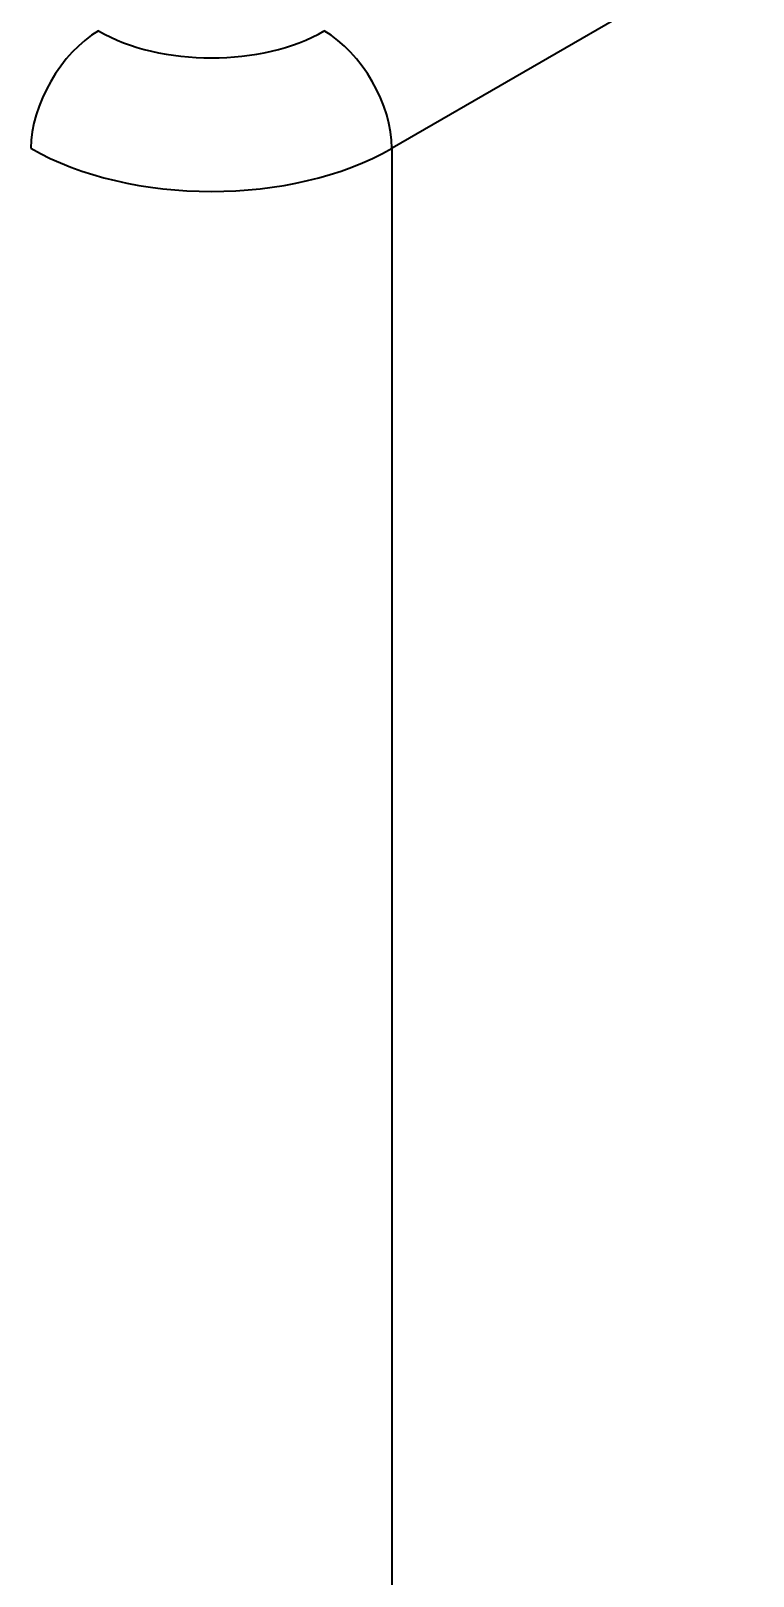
# Model space of a CAD drawing. Header units: millimetres. Extents: x -148 to 148, y -105 to 105.
# Drawn here: x 101.105 to 103.368, y -26.62 to -21.782 of the extents above; entities that cross this region are included whole.
import ezdxf

# ---------------------------------------------------------------- set-up
doc = ezdxf.new("R2010")
doc.units = ezdxf.units.MM
doc.layers.add('粗实线层', color=7, linetype='Continuous', lineweight=35)

msp = doc.modelspace()

# ---------------------------------------------------------------- linework, layer by layer
at = {"layer": '粗实线层', "color": 7, "lineweight": 35, "ltscale": 0.416413}
msp.add_line((116.6612, -13.8212), (102.2363, -22.1495), dxfattribs=at)
at = {"layer": '粗实线层', "color": 7, "lineweight": 35, "ltscale": 0.157176}
msp.add_line((102.2363, -28.4365), (102.2363, -22.1495), dxfattribs=at)
at = {"layer": '粗实线层', "color": 7, "lineweight": 35}
for centre, major_axis, start_param, end_param in [((101.317, -22.027), (-0.15, -0.2598), 3.926991, 5.497787), ((101.6706, -21.578), (0.5, 0), 3.926991, 5.497787), ((102.0241, -22.027), (0.15, -0.2598), 0.785398, 2.356194), ((101.6706, -21.8229), (0.8, 0), 3.926991, 5.497787)]:
    msp.add_ellipse(centre, major_axis=major_axis, ratio=0.57735, start_param=start_param, end_param=end_param, dxfattribs=at)

doc.saveas('drawing.dxf')
